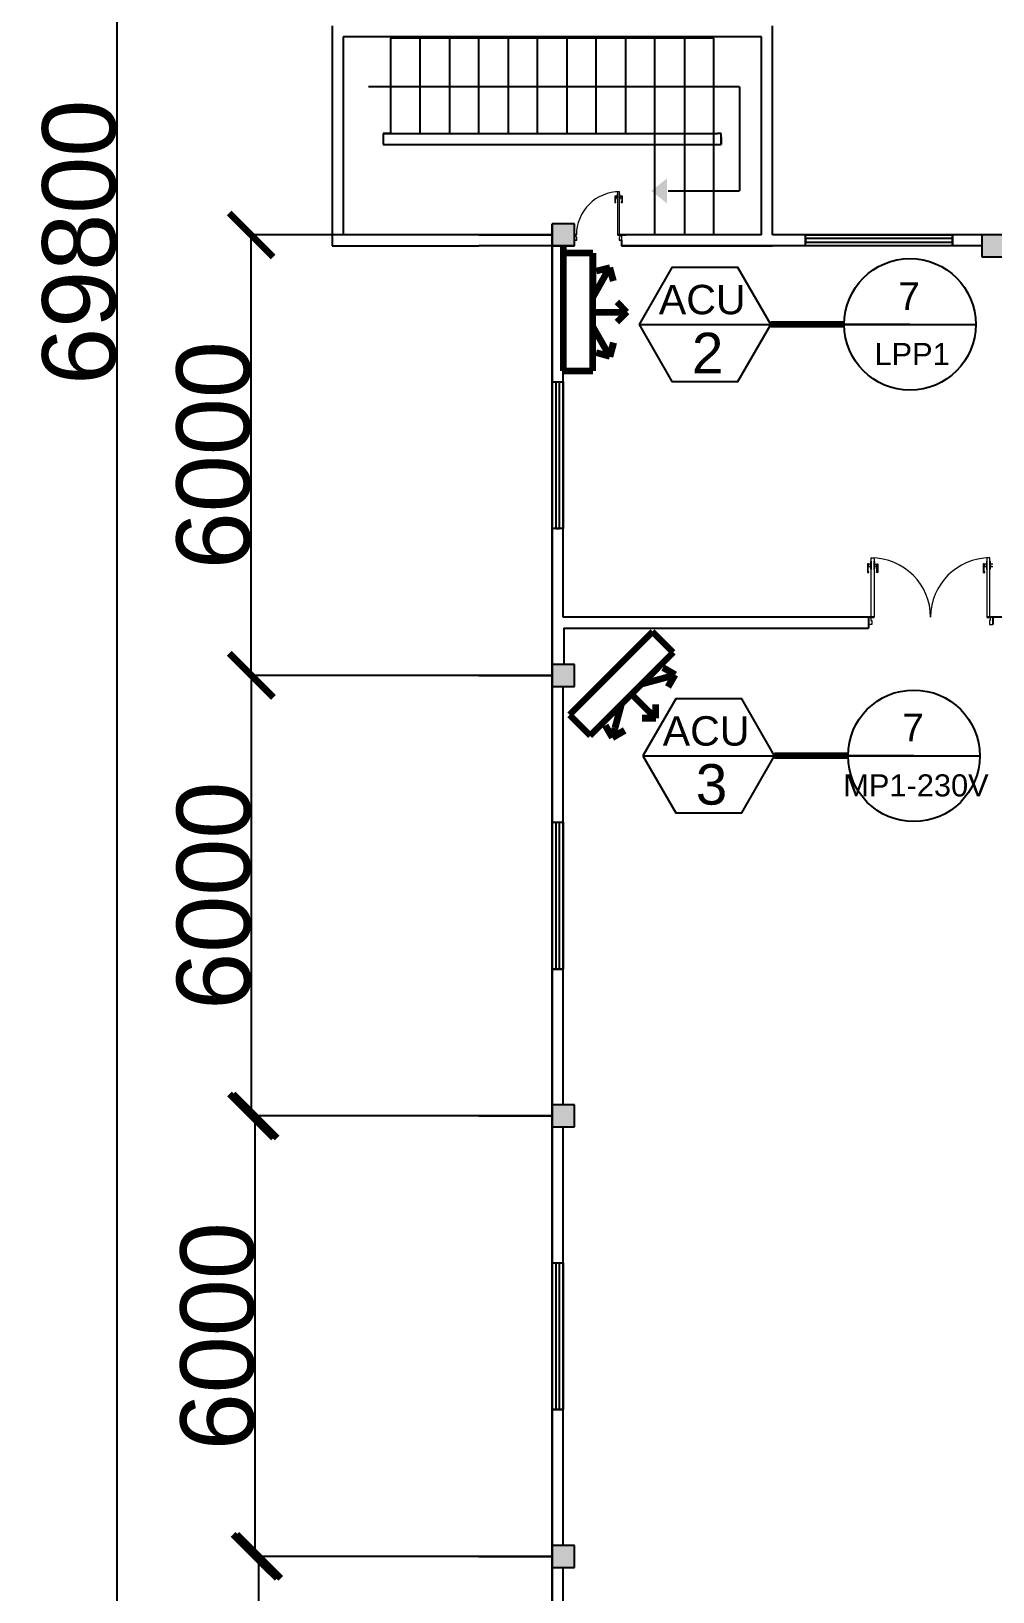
# Model space of a CAD drawing. Header units: millimetres. Extents: x 3339 to 2017737, y 4955 to 2748989.
# Drawn here: x 1580747 to 1593843, y 1679668 to 1700924 of the extents above; entities that cross this region are included whole.
import ezdxf

# ---------------------------------------------------------------- set-up
doc = ezdxf.new("R2010")
doc.units = ezdxf.units.MM
doc.header["$LTSCALE"] = 30
for name, color, linetype, lineweight in [('A-DETL-GENF', 92, 'Continuous', 13), ('A-DOOR', 31, 'Continuous', 13), ('T-WAL', 4, 'Continuous', 5)]:
    doc.layers.add(name, color=color, linetype=linetype, lineweight=lineweight)
doc.styles.get("Standard").update_dxf_attribs({"font": 'arial.ttf'})
doc.dimstyles.new('ISO-25', dxfattribs={"dimtxt": 1000, "dimasz": 600, "dimexe": 1.25, "dimexo": 0.625, "dimtad": 1, "dimtxsty": 'Standard', "dimblk": 'ARCHTICK', "dimcen": 2.5, "dimclrd": 4, "dimadec": 0, "dimazin": 0, "dimtfac": 1, "dimtmove": 0, "dimatfit": 3, "dimfxl": 1, "dimarcsym": 0})

# ---------------------------------------------------------------- blocks, each defined once
blk = doc.blocks.new('D4')
at = {"layer": 'A-DETL-GENF'}
for p, q in [((-1072, -29), (-1072, -112)), ((-1052, -29), (-1072, -29)), ((-1060, -41), (-1072, -30)), ((-1072, -112), (-1060, -112)), ((-1059, -112), (-1072, -112)), ((-1072, -112), (-1072, -150)), ((-1072, -150), (-1059, -150)), ((-1060, -112), (-1060, -41)), ((-1060, -41), (-1052, -41)), ((-1059, -150), (-1059, -112)), ((-1059, -115), (-1059, -147)), ((-1027, -115), (-1059, -115)), ((-1059, -147), (-1027, -147)), ((-1052, -41), (-1052, -29)), ((-1021, -74), (-1027, -80)), ((-1027, -80), (-1027, -182)), ((-1027, -147), (-1027, -115)), ((-1027, -182), (-1021, -188)), ((-1021, -188), (-1021, -74)), ((-974, -80), (-981, -74)), ((-981, -74), (-981, -188)), ((-981, -188), (-974, -182)), ((-974, -182), (-974, -80)), ((-943, -115), (-974, -115)), ((-974, -115), (-974, -147)), ((-974, -147), (-943, -147)), ((-930, -29), (-949, -29)), ((-949, -29), (-949, -41)), ((-949, -41), (-941, -41)), ((-943, -112), (-943, -150)), ((-930, -112), (-943, -112)), ((-943, -147), (-943, -115)), ((-943, -150), (-930, -150)), ((-941, -41), (-930, -30)), ((-941, -41), (-941, -112)), ((-941, -112), (-930, -112)), ((-930, -112), (-930, -29)), ((-930, -150), (-930, -112))]:
    blk.add_line(p, q, dxfattribs=at)
at = {"layer": 'A-DOOR', "lineweight": 18}
for p, q in [((-1059, 683), (-1024, 683)), ((-1014, 683), (-1059, 683)), ((-1059, 683), (-1059, 583)), ((-1024, 583), (-1024, 626)), ((-1024, 626), (-1014, 626)), ((-1014, 626), (-1014, 683)), ((-169, 683), (-214, 683)), ((-214, 683), (-214, 626)), ((-214, 626), (-204, 626)), ((-204, 683), (-169, 683)), ((-204, 626), (-204, 583)), ((-169, 583), (-169, 683)), ((-1059, 583), (-1024, 583)), ((-981, 583), (-1021, 583)), ((-1021, 583), (-1021, -231)), ((-981, -231), (-981, 583)), ((-204, 583), (-169, 583)), ((-1021, -231), (-981, -231))]:
    blk.add_line(p, q, dxfattribs=at)
at = {"layer": 'A-DOOR'}
blk.add_arc((-1021, 583), 814, 270, 0, dxfattribs=at)
blk = doc.blocks.new('_ArchTick')
at = {"color": 0, "linetype": 'ByBlock', "const_width": 0.15}
blk.add_lwpolyline([(-0.5, -0.5), (0.5, 0.5)], dxfattribs=at)
blk = doc.blocks.new('*D423')
at = {"color": 0, "lineweight": -2, "transparency": 16777216}
for p, q in [((1587843, 1732949), (1581914, 1732949)), ((1587843, 1663149), (1581914, 1663149))]:
    blk.add_line(p, q, dxfattribs=at)
at = {"color": 4, "lineweight": -2, "transparency": 16777216}
blk.add_line((1581915, 1732949), (1581915, 1663149), dxfattribs=at)
at = {"layer": 'Defpoints', "color": 0, "transparency": 16777216}
for p in [(1587844, 1732949), (1581915, 1663149), (1587844, 1663149)]:
    blk.add_point(p, dxfattribs=at)
at = {"color": 4, "lineweight": -2, "transparency": 16777216, "xscale": 600, "yscale": 600, "zscale": 600}
for p, rotation in [((1581915, 1732949), 90), ((1581915, 1663149), 270)]:
    blk.add_blockref('_ArchTick', p, dxfattribs=dict(at, rotation=rotation))
at = {"color": 0, "transparency": 16777216, "insert": (1581404, 1698049), "char_height": 1000, "attachment_point": 5, "rotation": 90}
blk.add_mtext('69800', dxfattribs=at)
blk = doc.blocks.new('*D451')
at = {"color": 0, "lineweight": -2, "transparency": 16777216}
for p, q in [((1586843, 1698149), (1583742, 1698149)), ((1586843, 1692149), (1583742, 1692149))]:
    blk.add_line(p, q, dxfattribs=at)
at = {"color": 4, "lineweight": -2, "transparency": 16777216}
blk.add_line((1583744, 1692149), (1583744, 1698149), dxfattribs=at)
at = {"layer": 'Defpoints', "color": 0, "transparency": 16777216}
for p in [(1583744, 1698149), (1586844, 1698149), (1586844, 1692149)]:
    blk.add_point(p, dxfattribs=at)
at = {"color": 4, "lineweight": -2, "transparency": 16777216, "xscale": 600, "yscale": 600, "zscale": 600}
for p, rotation in [((1583744, 1698149), 90), ((1583744, 1692149), 270)]:
    blk.add_blockref('_ArchTick', p, dxfattribs=dict(at, rotation=rotation))
at = {"color": 0, "transparency": 16777216, "insert": (1583232, 1695149), "char_height": 1000, "attachment_point": 5, "rotation": 90}
blk.add_mtext('6000', dxfattribs=at)
blk = doc.blocks.new('*D452')
at = {"color": 0, "lineweight": -2, "transparency": 16777216}
for p, q in [((1586843, 1692149), (1583746, 1692149)), ((1586843, 1686149), (1583746, 1686149))]:
    blk.add_line(p, q, dxfattribs=at)
at = {"color": 4, "lineweight": -2, "transparency": 16777216}
blk.add_line((1583747, 1686149), (1583747, 1692149), dxfattribs=at)
at = {"layer": 'Defpoints', "color": 0, "transparency": 16777216}
for p in [(1583747, 1692149), (1586844, 1692149), (1586844, 1686149)]:
    blk.add_point(p, dxfattribs=at)
at = {"color": 4, "lineweight": -2, "transparency": 16777216, "xscale": 600, "yscale": 600, "zscale": 600}
for p, rotation in [((1583747, 1692149), 90), ((1583747, 1686149), 270)]:
    blk.add_blockref('_ArchTick', p, dxfattribs=dict(at, rotation=rotation))
at = {"color": 0, "transparency": 16777216, "insert": (1583236, 1689149), "char_height": 1000, "attachment_point": 5, "rotation": 90}
blk.add_mtext('6000', dxfattribs=at)
blk = doc.blocks.new('*D453')
at = {"color": 0, "lineweight": -2, "transparency": 16777216}
for p, q in [((1586843, 1686149), (1583796, 1686149)), ((1586843, 1680149), (1583796, 1680149))]:
    blk.add_line(p, q, dxfattribs=at)
at = {"color": 4, "lineweight": -2, "transparency": 16777216}
blk.add_line((1583797, 1680149), (1583797, 1686149), dxfattribs=at)
at = {"layer": 'Defpoints', "color": 0, "transparency": 16777216}
for p in [(1583797, 1686149), (1586844, 1686149), (1586844, 1680149)]:
    blk.add_point(p, dxfattribs=at)
at = {"color": 4, "lineweight": -2, "transparency": 16777216, "xscale": 600, "yscale": 600, "zscale": 600}
for p, rotation in [((1583797, 1686149), 90), ((1583797, 1680149), 270)]:
    blk.add_blockref('_ArchTick', p, dxfattribs=dict(at, rotation=rotation))
at = {"color": 0, "transparency": 16777216, "insert": (1583286, 1683149), "char_height": 1000, "attachment_point": 5, "rotation": 90}
blk.add_mtext('6000', dxfattribs=at)
blk = doc.blocks.new('*D454')
at = {"color": 0, "lineweight": -2, "transparency": 16777216}
for p, q in [((1583797, 1680149), (1583849, 1680149)), ((1584843, 1674149), (1583846, 1674149))]:
    blk.add_line(p, q, dxfattribs=at)
at = {"color": 4, "lineweight": -2, "transparency": 16777216}
blk.add_line((1583847, 1674149), (1583847, 1680149), dxfattribs=at)
at = {"layer": 'Defpoints', "color": 0, "transparency": 16777216}
for p in [(1583796, 1680149), (1583847, 1680149), (1584844, 1674149)]:
    blk.add_point(p, dxfattribs=at)
at = {"color": 4, "lineweight": -2, "transparency": 16777216, "xscale": 600, "yscale": 600, "zscale": 600}
for p, rotation in [((1583847, 1680149), 90), ((1583847, 1674149), 270)]:
    blk.add_blockref('_ArchTick', p, dxfattribs=dict(at, rotation=rotation))
at = {"color": 0, "transparency": 16777216, "insert": (1583336, 1677149), "char_height": 1000, "attachment_point": 5, "rotation": 90}
blk.add_mtext('6000', dxfattribs=at)

msp = doc.modelspace()

# ---------------------------------------------------------------- hatches: boundary and pattern name
at = {"true_color": 0xcd2027}
h = msp.add_hatch(color=242, dxfattribs=at)
h.dxf.hatch_style = 1
h.paths.add_polyline_path([(1589241.092, 1698748.876), (1589192.521, 1698748.876), (1589406.235, 1698918.876), (1589406.235, 1698748.876)])
h.paths.add_polyline_path([(1589192.521, 1698748.876), (1589241.092, 1698748.876), (1589406.235, 1698748.876), (1589406.235, 1698578.876)])
at = {"true_color": 0xf8d731}
h = msp.add_hatch(color=40, dxfattribs=at)
h.dxf.hatch_style = 1
h.paths.add_polyline_path([(1588144.084, 1698298.947), (1587844.084, 1698298.947), (1587844.084, 1698148.947), (1587844.084, 1697998.947), (1588144.084, 1697998.947)])
h.paths.add_polyline_path([(1593994.084, 1698148.947), (1593844.084, 1698148.947), (1593694.084, 1698148.947), (1593694.084, 1697998.947), (1593694.084, 1697848.947), (1593994.084, 1697848.947)])
h.paths.add_polyline_path([(1599844.084, 1698148.947), (1599694.084, 1698148.947), (1599544.084, 1698148.947), (1599544.084, 1697998.947), (1599544.084, 1697848.947), (1599844.084, 1697848.947)])
h = msp.add_hatch(color=40, dxfattribs=at)
h.dxf.hatch_style = 1
h.paths.add_polyline_path([(1588144.084, 1692298.947), (1587844.084, 1692298.947), (1587844.084, 1692148.947), (1587844.084, 1691998.947), (1588144.084, 1691998.947)])
h.paths.add_polyline_path([(1588144.084, 1686298.947), (1587844.084, 1686298.947), (1587844.084, 1686148.947), (1587844.084, 1685998.947), (1588144.084, 1685998.947)])
h.paths.add_polyline_path([(1588144.084, 1680298.947), (1587844.084, 1680298.947), (1587844.084, 1680148.947), (1587844.084, 1679998.947), (1588144.084, 1679998.947)])
h.paths.add_polyline_path([(1588143.31, 1674219.524), (1588144.084, 1674298.947), (1587844.084, 1674298.947), (1587844.084, 1674148.947), (1587844.084, 1673998.947), (1588144.084, 1673998.947), (1588144.084, 1674147.183), (1588143.31, 1674147.183)])
h.paths.add_polyline_path([(1593994.084, 1674448.947), (1593694.084, 1674448.947), (1593694.084, 1674148.947), (1593994.084, 1674148.947)])
h.paths.add_polyline_path([(1599844.084, 1674448.947), (1599544.084, 1674448.947), (1599544.084, 1674148.947), (1599844.084, 1674148.947)])
h.paths.add_polyline_path([(1599841.875, 1686299.241), (1599541.875, 1686299.241), (1599541.875, 1685999.241), (1599841.875, 1685999.241)])
h.paths.add_polyline_path([(1599841.875, 1692299.241), (1599541.875, 1692299.241), (1599541.875, 1692149.241), (1599541.875, 1691999.241), (1599841.875, 1691999.241)])
h.paths.add_polyline_path([(1588144.084, 1668298.947), (1587844.084, 1668298.947), (1587844.084, 1668148.947), (1587844.084, 1667998.947), (1588144.084, 1667998.947)])

# ---------------------------------------------------------------- linework, layer by layer
for p, q in [((1584844.084, 1700998.947), (1584844.084, 1697998.947)), ((1590844.084, 1698148.947), (1590844.084, 1700998.947)), ((1590694.084, 1700848.947), (1584994.084, 1700848.947)), ((1584994.084, 1700848.947), (1584994.084, 1698148.947)), ((1590694.084, 1698148.947), (1590694.084, 1700848.947)), ((1586844.084, 1698148.947), (1584994.084, 1698148.947)), ((1587844.084, 1698148.947), (1586844.084, 1698148.947)), ((1586844.084, 1698148.947), (1587844.084, 1698148.947)), ((1587844.084, 1698298.947), (1587844.084, 1673998.947)), ((1587844.084, 1698298.947), (1587844.084, 1673998.947)), ((1587844.084, 1698148.947), (1587844.084, 1698298.947)), ((1588144.084, 1698298.947), (1587844.084, 1698298.947)), ((1587844.084, 1692148.947), (1587844.084, 1698148.947)), ((1587844.084, 1692298.947), (1587844.084, 1698148.947)), ((1587844.084, 1698148.947), (1587844.084, 1697998.947)), ((1587844.084, 1698148.947), (1587844.084, 1696148.947)), ((1588144.084, 1697998.947), (1588144.084, 1698298.947)), ((1588144.084, 1698148.947), (1588172.194, 1698148.947)), ((1588172.194, 1698148.947), (1588144.084, 1698148.947)), ((1588732.11, 1698148.947), (1588844.084, 1698148.947)), ((1590694.084, 1698148.947), (1588732.11, 1698148.947)), ((1599844.084, 1698148.947), (1590844.084, 1698148.947)), ((1593294.084, 1697998.947), (1593294.084, 1698148.947)), ((1593694.084, 1698148.947), (1593694.084, 1697848.947)), ((1593994.084, 1698148.947), (1593694.084, 1698148.947)), ((1593694.084, 1698148.947), (1593694.084, 1697998.947)), ((1584844.084, 1697998.947), (1586844.084, 1697998.947)), ((1588144.084, 1697998.947), (1586844.084, 1697998.947)), ((1587844.084, 1697998.947), (1588144.084, 1697998.947)), ((1587844.084, 1697998.947), (1588144.084, 1697998.947)), ((1587994.084, 1692943.32), (1587994.084, 1697998.947)), ((1588788.536, 1698076.606), (1588788.536, 1697998.947)), ((1593694.084, 1697998.947), (1588788.536, 1697998.947)), ((1588788.536, 1697998.947), (1590844.084, 1697998.947)), ((1593694.084, 1697998.947), (1593294.084, 1697998.947)), ((1593694.084, 1697848.947), (1593994.084, 1697848.947)), ((1589025.251, 1696930.142), (1590818.841, 1696930.142)), ((1592715.111, 1696930.142), (1591815.111, 1696930.142)), ((1591815.111, 1696930.142), (1593615.111, 1696930.142)), ((1592715.111, 1696930.142), (1592715.111, 1696930.142)), ((1587844.084, 1696148.947), (1587994.084, 1696148.947)), ((1587994.084, 1696148.947), (1587994.084, 1694148.947)), ((1592715.111, 1696033.872), (1592715.111, 1696030.142)), ((1587994.084, 1694148.947), (1587844.084, 1694148.947)), ((1592226.675, 1692943.32), (1587994.084, 1692943.32)), ((1592149.215, 1692941.251), (1592149.215, 1692841.945)), ((1592149.215, 1692841.945), (1592149.215, 1692793.359)), ((1592186.952, 1692942.813), (1592226.675, 1692942.813)), ((1592995.31, 1692943.32), (1592995.305, 1692943.32)), ((1592995.306, 1692942.813), (1592995.309, 1692942.813)), ((1593994.084, 1692943.32), (1593763.94, 1692943.32)), ((1593763.94, 1692942.813), (1593803.663, 1692942.813)), ((1593841.399, 1692941.251), (1593841.399, 1692841.945)), ((1588000.198, 1692793.445), (1592149.215, 1692793.359)), ((1588000.198, 1692793.445), (1588000.198, 1692298.947)), ((1588144.084, 1692298.947), (1587844.084, 1692298.947)), ((1588144.084, 1691998.947), (1588144.084, 1692298.947)), ((1587844.084, 1692148.947), (1586844.084, 1692148.947)), ((1586844.084, 1692148.947), (1587844.084, 1692148.947)), ((1587844.084, 1686148.947), (1587844.084, 1692148.947)), ((1587844.084, 1685998.947), (1587844.084, 1692148.947)), ((1587844.084, 1692148.947), (1587844.084, 1691998.947)), ((1587844.084, 1691998.947), (1588144.084, 1691998.947)), ((1587994.084, 1686298.947), (1587994.084, 1691998.947)), ((1589078.154, 1691054.49), (1590871.744, 1691054.49)), ((1592768.014, 1691054.49), (1591868.014, 1691054.49)), ((1591868.014, 1691054.49), (1593668.014, 1691054.49)), ((1592768.014, 1691054.49), (1592768.014, 1691054.49)), ((1587844.084, 1686148.947), (1587844.084, 1688148.947)), ((1587844.084, 1688148.947), (1587994.084, 1688148.947)), ((1588144.084, 1686298.947), (1587844.084, 1686298.947)), ((1587844.084, 1686298.947), (1587844.084, 1685998.947)), ((1588144.084, 1685998.947), (1588144.084, 1686298.947)), ((1587844.084, 1686148.947), (1586844.084, 1686148.947)), ((1586844.084, 1686148.947), (1587844.084, 1686148.947)), ((1587844.084, 1680148.947), (1587844.084, 1686148.947)), ((1587844.084, 1679998.947), (1587844.084, 1686148.947)), ((1587844.084, 1686148.947), (1587844.084, 1685998.947)), ((1587844.084, 1685998.947), (1588144.084, 1685998.947)), ((1587994.084, 1680298.947), (1587994.084, 1685998.947)), ((1587844.084, 1680148.947), (1587844.084, 1682148.947)), ((1587844.084, 1682148.947), (1587994.084, 1682148.947)), ((1588144.084, 1680298.947), (1587844.084, 1680298.947)), ((1587844.084, 1680298.947), (1587844.084, 1679998.947)), ((1588144.084, 1679998.947), (1588144.084, 1680298.947)), ((1587844.084, 1680148.947), (1586844.084, 1680148.947)), ((1586844.084, 1680148.947), (1587844.084, 1680148.947)), ((1587844.084, 1674148.947), (1587844.084, 1680148.947)), ((1587844.084, 1673998.947), (1587844.084, 1680148.947)), ((1587844.084, 1680148.947), (1587844.084, 1679998.947)), ((1587844.084, 1679998.947), (1588144.084, 1679998.947)), ((1587994.084, 1674298.947), (1587994.084, 1679998.947))]:
    msp.add_line(p, q)
at = {"color": 242, "true_color": 0xcd2027}
for p, q in [((1590042.521, 1700828.876), (1585642.521, 1700828.876)), ((1586042.521, 1700828.876), (1585642.521, 1700828.876)), ((1585642.521, 1700828.876), (1585642.521, 1699528.876)), ((1586042.521, 1699528.876), (1586042.521, 1700828.876)), ((1586842.521, 1700828.876), (1586442.521, 1700828.876)), ((1586442.521, 1700828.876), (1586442.521, 1699528.876)), ((1586842.521, 1699528.876), (1586842.521, 1700828.876)), ((1587642.521, 1700828.876), (1587242.521, 1700828.876)), ((1587242.521, 1700828.876), (1587242.521, 1699528.876)), ((1587642.521, 1699528.876), (1587642.521, 1700828.876)), ((1588442.521, 1700828.876), (1588042.521, 1700828.876)), ((1588042.521, 1700828.876), (1588042.521, 1699528.876)), ((1588442.521, 1699528.876), (1588442.521, 1700828.876)), ((1589242.521, 1700828.876), (1588842.521, 1700828.876)), ((1588842.521, 1700828.876), (1588842.521, 1699528.876)), ((1589242.521, 1698148.876), (1589242.521, 1700828.876)), ((1590042.521, 1700828.876), (1589642.521, 1700828.876)), ((1589642.521, 1700828.876), (1589642.521, 1698148.876)), ((1590042.521, 1698148.876), (1590042.521, 1700828.876)), ((1585342.521, 1700168.876), (1590391.574, 1700168.876)), ((1590392.521, 1700164.696), (1590392.521, 1698748.876)), ((1585542.521, 1699528.876), (1590092.521, 1699528.876)), ((1585642.521, 1699528.876), (1585542.521, 1699528.876)), ((1585542.521, 1699528.876), (1585542.521, 1699378.876)), ((1585542.521, 1699528.876), (1585542.521, 1699378.876)), ((1590142.521, 1699528.876), (1590092.521, 1699528.876)), ((1590142.521, 1699478.876), (1590142.521, 1699528.876)), ((1590142.521, 1699478.876), (1590142.521, 1699378.876)), ((1590142.521, 1699378.876), (1590142.521, 1699478.876)), ((1585542.521, 1699378.876), (1590142.521, 1699378.876)), ((1589422.521, 1698748.876), (1590394.784, 1698748.876))]:
    msp.add_line(p, q, dxfattribs=at)
at = {"color": 9, "true_color": 0xafd9aa}
for p, q in [((1591294.084, 1697998.947), (1591294.084, 1698148.947)), ((1591294.084, 1698148.947), (1593294.084, 1698148.947)), ((1593294.084, 1698148.947), (1593294.084, 1697998.947)), ((1593294.084, 1698148.947), (1593294.084, 1698098.947)), ((1593294.084, 1698098.947), (1591294.084, 1698098.947)), ((1591294.084, 1698098.947), (1591294.084, 1698048.947)), ((1591294.084, 1698048.947), (1593294.084, 1698048.947)), ((1592294.084, 1697998.947), (1591294.084, 1697998.947)), ((1593294.084, 1697998.947), (1592294.084, 1697998.947)), ((1587844.084, 1696148.947), (1587994.084, 1696148.947)), ((1587844.084, 1694148.947), (1587844.084, 1696148.947)), ((1587844.084, 1696148.947), (1587894.084, 1696148.947)), ((1587894.084, 1696148.947), (1587894.084, 1694148.947)), ((1587944.084, 1694148.947), (1587944.084, 1696148.947)), ((1587994.084, 1696148.947), (1587994.084, 1695148.947)), ((1587994.084, 1695148.947), (1587994.084, 1694148.947)), ((1587994.084, 1694148.947), (1587844.084, 1694148.947)), ((1587894.084, 1694148.947), (1587944.084, 1694148.947)), ((1587844.084, 1690148.947), (1587994.084, 1690148.947)), ((1587844.084, 1688148.947), (1587844.084, 1690148.947)), ((1587844.084, 1690148.947), (1587894.084, 1690148.947)), ((1587894.084, 1690148.947), (1587894.084, 1688148.947)), ((1587944.084, 1688148.947), (1587944.084, 1690148.947)), ((1587994.084, 1690148.947), (1587994.084, 1689148.947)), ((1587994.084, 1689148.947), (1587994.084, 1688148.947)), ((1587994.084, 1688148.947), (1587844.084, 1688148.947)), ((1587894.084, 1688148.947), (1587944.084, 1688148.947)), ((1587844.084, 1684148.947), (1587994.084, 1684148.947)), ((1587844.084, 1682148.947), (1587844.084, 1684148.947)), ((1587844.084, 1684148.947), (1587894.084, 1684148.947)), ((1587894.084, 1684148.947), (1587894.084, 1682148.947)), ((1587944.084, 1682148.947), (1587944.084, 1684148.947)), ((1587994.084, 1684148.947), (1587994.084, 1683148.947)), ((1587994.084, 1683148.947), (1587994.084, 1682148.947)), ((1587994.084, 1682148.947), (1587844.084, 1682148.947)), ((1587894.084, 1682148.947), (1587944.084, 1682148.947))]:
    msp.add_line(p, q, dxfattribs=at)
at = {"lineweight": 211, "ltscale": 5}
for p, q in [((1587994.084, 1697998.947), (1587994.084, 1697898.947)), ((1588394.084, 1697898.947), (1587994.084, 1697898.947)), ((1587994.084, 1697898.947), (1587994.084, 1696298.947)), ((1588394.084, 1696298.947), (1588394.084, 1697898.947)), ((1588394.084, 1697898.947), (1588394.084, 1697298.947)), ((1588394.084, 1697298.947), (1588560.482, 1697587.157)), ((1588627.041, 1697702.441), (1588445.198, 1697653.716)), ((1588560.482, 1697587.157), (1588627.041, 1697702.441)), ((1588675.766, 1697520.598), (1588627.041, 1697702.441)), ((1588394.084, 1697098.947), (1588726.88, 1697098.947)), ((1588394.084, 1696298.947), (1588394.084, 1697098.947)), ((1588859.998, 1697098.947), (1588726.88, 1697232.065)), ((1588726.88, 1697098.947), (1588859.998, 1697098.947)), ((1588859.998, 1697098.947), (1588726.88, 1696965.828)), ((1588726.88, 1696965.828), (1588859.998, 1697098.947)), ((1588394.084, 1696898.947), (1588560.482, 1696610.737)), ((1591818.841, 1696930.142), (1590818.841, 1696930.142)), ((1588627.041, 1696495.453), (1588675.766, 1696677.296)), ((1588675.766, 1696677.296), (1588627.041, 1696495.453)), ((1588627.041, 1696495.453), (1588445.198, 1696544.178)), ((1588560.482, 1696610.737), (1588627.041, 1696495.453)), ((1587994.084, 1696298.947), (1588394.084, 1696298.947)), ((1589207.445, 1692743.312), (1588076.074, 1691611.941)), ((1589490.288, 1692460.469), (1589207.445, 1692743.312)), ((1588358.917, 1691329.098), (1589490.288, 1692460.469)), ((1589490.288, 1692460.469), (1589066.024, 1692036.205)), ((1589516.063, 1692156.792), (1589353.027, 1692250.921)), ((1589066.024, 1692036.205), (1589387.48, 1692122.339)), ((1589387.48, 1692122.339), (1589516.063, 1692156.792)), ((1589421.934, 1691993.756), (1589516.063, 1692156.792)), ((1588358.917, 1691329.098), (1588924.603, 1691894.783)), ((1588924.603, 1691894.783), (1589159.925, 1691659.461)), ((1588076.074, 1691611.941), (1588358.917, 1691329.098)), ((1588783.181, 1691753.362), (1588697.047, 1691431.906)), ((1589254.054, 1691565.332), (1589065.796, 1691565.332)), ((1589065.796, 1691565.332), (1589254.054, 1691565.332)), ((1589159.925, 1691659.461), (1589254.054, 1691565.332)), ((1589254.054, 1691565.332), (1589254.054, 1691753.59)), ((1588662.594, 1691303.323), (1588568.465, 1691466.359)), ((1588697.047, 1691431.906), (1588662.594, 1691303.323)), ((1588662.594, 1691303.323), (1588825.63, 1691397.452)), ((1588825.63, 1691397.452), (1588662.594, 1691303.323)), ((1591871.744, 1691054.49), (1590871.744, 1691054.49))]:
    msp.add_line(p, q, dxfattribs=at)
for points in [[(1589025.251, 1696930.142), (1589473.649, 1696153.495), (1590370.444, 1696153.495), (1590818.841, 1696930.142), (1590370.444, 1697706.789), (1589473.649, 1697706.789)], [(1589078.154, 1691054.49), (1589526.551, 1690277.842), (1590423.346, 1690277.842), (1590871.744, 1691054.49), (1590423.346, 1691831.137), (1589526.551, 1691831.137)]]:
    msp.add_lwpolyline(points, close=True)
for centre in [(1592715.111, 1696930.142), (1592768.014, 1691054.49)]:
    msp.add_circle(centre, 896.27)
at = {"layer": 'A-DETL-GENF'}
for p, q in [((1592180.646, 1693700.748), (1592186.952, 1693707.054)), ((1592180.646, 1693599.853), (1592180.646, 1693700.748)), ((1592186.952, 1693707.054), (1592186.952, 1693593.547)), ((1592226.675, 1693707.054), (1592232.981, 1693700.748)), ((1592226.675, 1693593.547), (1592226.675, 1693707.054)), ((1592232.981, 1693700.748), (1592232.981, 1693599.853)), ((1593763.94, 1693707.054), (1593757.634, 1693700.748)), ((1593757.634, 1693700.748), (1593757.634, 1693599.853)), ((1593763.94, 1693593.547), (1593763.94, 1693707.054)), ((1593803.663, 1693707.054), (1593803.663, 1693593.547)), ((1593809.969, 1693700.748), (1593803.663, 1693707.054)), ((1593809.969, 1693599.853), (1593809.969, 1693700.748)), ((1592149.116, 1693669.218), (1592136.504, 1693669.218)), ((1592136.504, 1693669.218), (1592136.504, 1693631.382)), ((1592147.872, 1693631.382), (1592136.504, 1693631.382)), ((1592136.504, 1693631.382), (1592136.504, 1693549.547)), ((1592136.504, 1693631.382), (1592149.116, 1693631.382)), ((1592147.872, 1693561.319), (1592136.504, 1693549.951)), ((1592136.504, 1693549.547), (1592155.532, 1693549.547)), ((1592147.872, 1693561.319), (1592147.872, 1693631.382)), ((1592155.532, 1693561.319), (1592147.872, 1693561.319)), ((1592149.116, 1693631.382), (1592149.116, 1693669.218)), ((1592180.646, 1693666.065), (1592149.116, 1693666.065)), ((1592149.116, 1693666.065), (1592149.116, 1693634.535)), ((1592149.116, 1693634.535), (1592180.646, 1693634.535)), ((1592155.532, 1693549.547), (1592155.532, 1693561.319)), ((1592180.646, 1693666.065), (1592180.646, 1693634.535)), ((1592186.952, 1693593.547), (1592180.646, 1693599.853)), ((1592232.981, 1693599.853), (1592226.675, 1693593.547)), ((1592232.981, 1693634.535), (1592232.981, 1693666.065)), ((1592232.981, 1693666.065), (1592264.51, 1693666.065)), ((1592264.51, 1693634.535), (1592232.981, 1693634.535)), ((1592258.094, 1693549.547), (1592258.094, 1693561.319)), ((1592258.094, 1693561.319), (1592265.755, 1693561.319)), ((1592277.122, 1693549.547), (1592258.094, 1693549.547)), ((1592264.51, 1693631.382), (1592264.51, 1693669.218)), ((1592264.51, 1693669.218), (1592277.122, 1693669.218)), ((1592264.51, 1693666.065), (1592264.51, 1693634.535)), ((1592277.122, 1693631.382), (1592264.51, 1693631.382)), ((1592265.755, 1693561.319), (1592265.755, 1693631.382)), ((1592265.755, 1693631.382), (1592277.122, 1693631.382)), ((1592265.755, 1693561.319), (1592277.122, 1693549.951)), ((1592277.122, 1693669.218), (1592277.122, 1693631.382)), ((1592277.122, 1693631.382), (1592277.122, 1693549.547)), ((1593726.104, 1693669.218), (1593713.492, 1693669.218)), ((1593713.492, 1693669.218), (1593713.492, 1693631.382)), ((1593724.86, 1693631.382), (1593713.492, 1693631.382)), ((1593713.492, 1693631.382), (1593713.492, 1693549.547)), ((1593713.492, 1693631.382), (1593726.104, 1693631.382)), ((1593724.86, 1693561.319), (1593713.492, 1693549.951)), ((1593713.492, 1693549.547), (1593732.52, 1693549.547)), ((1593724.86, 1693561.319), (1593724.86, 1693631.382)), ((1593732.52, 1693561.319), (1593724.86, 1693561.319)), ((1593726.104, 1693631.382), (1593726.104, 1693669.218)), ((1593757.634, 1693666.065), (1593726.104, 1693666.065)), ((1593726.104, 1693666.065), (1593726.104, 1693634.535)), ((1593726.104, 1693634.535), (1593757.634, 1693634.535)), ((1593732.52, 1693549.547), (1593732.52, 1693561.319)), ((1593757.634, 1693634.535), (1593757.634, 1693666.065)), ((1593757.634, 1693599.853), (1593763.94, 1693593.547)), ((1593803.663, 1693593.547), (1593809.969, 1693599.853)), ((1593841.498, 1693666.065), (1593809.969, 1693666.065)), ((1593809.969, 1693666.065), (1593809.969, 1693634.535)), ((1593809.969, 1693634.535), (1593841.498, 1693634.535))]:
    msp.add_line(p, q, dxfattribs=at)
at = {"layer": 'A-DOOR', "lineweight": 18}
for p, q in [((1592186.952, 1692941.251), (1592186.952, 1693749.607)), ((1592186.952, 1693749.607), (1592226.675, 1693749.607)), ((1592226.675, 1693749.607), (1592226.675, 1692941.251)), ((1593803.663, 1693749.607), (1593763.94, 1693749.607)), ((1593763.94, 1693749.607), (1593763.94, 1692941.251)), ((1593803.663, 1692941.251), (1593803.663, 1693749.607)), ((1592149.215, 1692941.251), (1592183.973, 1692941.251)), ((1592193.903, 1692841.945), (1592149.215, 1692841.945)), ((1592183.973, 1692941.251), (1592183.973, 1692898.55)), ((1592183.973, 1692898.55), (1592193.903, 1692898.55)), ((1592226.675, 1692941.251), (1592186.952, 1692941.251)), ((1592193.903, 1692898.55), (1592193.903, 1692841.945)), ((1593763.94, 1692941.251), (1593803.663, 1692941.251)), ((1593806.642, 1692898.55), (1593796.711, 1692898.55)), ((1593796.711, 1692898.55), (1593796.711, 1692841.945)), ((1593796.711, 1692841.945), (1593841.399, 1692841.945)), ((1593841.399, 1692941.251), (1593806.642, 1692941.251)), ((1593806.642, 1692941.251), (1593806.642, 1692898.55))]:
    msp.add_line(p, q, dxfattribs=at)
at = {"layer": 'A-DOOR'}
for centre, start, end in [((1592186.952, 1692941.251), 0, 90), ((1593803.663, 1692941.251), 90, 180)]:
    msp.add_arc(centre, 808.355, start, end, dxfattribs=at)
at = {"layer": 'T-WAL', "linetype": 'ByBlock'}
msp.add_line((1592994.91, 1692966.598), (1592995.705, 1692966.598), dxfattribs=at)

# ---------------------------------------------------------------- block references
at = {"layer": 'A-DOOR', "xscale": 0.7234058509916497, "yscale": 0.7234058509916497, "zscale": 0.7234058509916497, "rotation": 180}
msp.add_blockref('D4', (1588022.591, 1698570.741), dxfattribs=at)

# ---------------------------------------------------------------- texts
at = {"attachment_point": 1}
for s, width, gutter_width, insert, char_height in [('\\pxt0.39537;ACU', 400.59711, 2002.986, (1589295.054, 1697469.205), 400.59711), ('\\pxqc,t0.39537;7', 377.35925, 1886.796, (1592515.111, 1697505.481), 377.35925), ('2', 551.54222, 2757.711, (1589745.251, 1696816.7), 551.542), ('\\pxqc,t0.39537;LPP1', 377.35925, 1886.796, (1592555.111, 1696677.501), 300), ('\\pxt0.39537;ACU', 400.59711, 2002.986, (1589347.956, 1691593.552), 400.59711), ('\\pxqc,t0.39537;7', 377.35925, 1886.796, (1592568.014, 1691629.828), 377.35925), ('3', 551.54222, 2757.711, (1589798.154, 1690941.047), 551.542), ('\\pxqc,t0.39537;MP1-230V', 377.35925, 1886.796, (1592608.014, 1690801.849), 300)]:
    msp.add_mtext_dynamic_manual_height_columns(s, width=width, gutter_width=gutter_width, heights=[0], dxfattribs=dict(at, insert=insert, char_height=char_height))

# ---------------------------------------------------------------- dimensions: what is measured, and where the dimension line sits
for base, p1, p2, picture, middle in [((1581914.89, 1663148.947), (1587844.084, 1732948.947), (1587844.084, 1663148.947), '*D423', (1581403.692, 1698048.947)), ((1583743.575, 1698148.947), (1586844.084, 1692148.947), (1586844.084, 1698148.947), '*D451', (1583232.377, 1695148.947)), ((1583747.325, 1692148.947), (1586844.084, 1686148.947), (1586844.084, 1692148.947), '*D452', (1583236.127, 1689148.947)), ((1583797.325, 1686148.947), (1586844.084, 1680148.947), (1586844.084, 1686148.947), '*D453', (1583286.127, 1683148.947)), ((1583847.325, 1680148.947), (1584844.084, 1674148.947), (1583796.075, 1680148.947), '*D454', (1583336.127, 1677148.947))]:
    dim = msp.add_linear_dim(base=base, p1=p1, p2=p2, angle=90, dimstyle='ISO-25')
    dim.commit()
    dim.dimension.update_dxf_attribs({"geometry": picture, "text_midpoint": middle})

doc.saveas('drawing.dxf')
